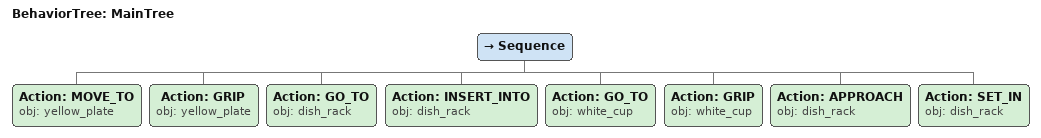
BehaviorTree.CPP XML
<root main_tree_to_execute="MainTree">
  <BehaviorTree ID="MainTree">
    <Sequence>
      <!-- Move to yellow_plate -->
      <Action ID="MOVE_TO" obj="yellow_plate" />
      <!-- Grip yellow_plate -->
      <Action ID="GRIP" obj="yellow_plate" />
      <!-- Go to dish_rack -->
      <Action ID="GO_TO" obj="dish_rack" />
      <!-- Insert into dish_rack -->
      <Action ID="INSERT_INTO" obj="dish_rack" />
      <!-- Go to white_cup -->
      <Action ID="GO_TO" obj="white_cup" />
      <!-- Grip white_cup -->
      <Action ID="GRIP" obj="white_cup" />
      <!-- Approach dish_rack -->
      <Action ID="APPROACH" obj="dish_rack" />
      <!-- Set in dish_rack -->
      <Action ID="SET_IN" obj="dish_rack" />
    </Sequence>
  </BehaviorTree>
</root>
